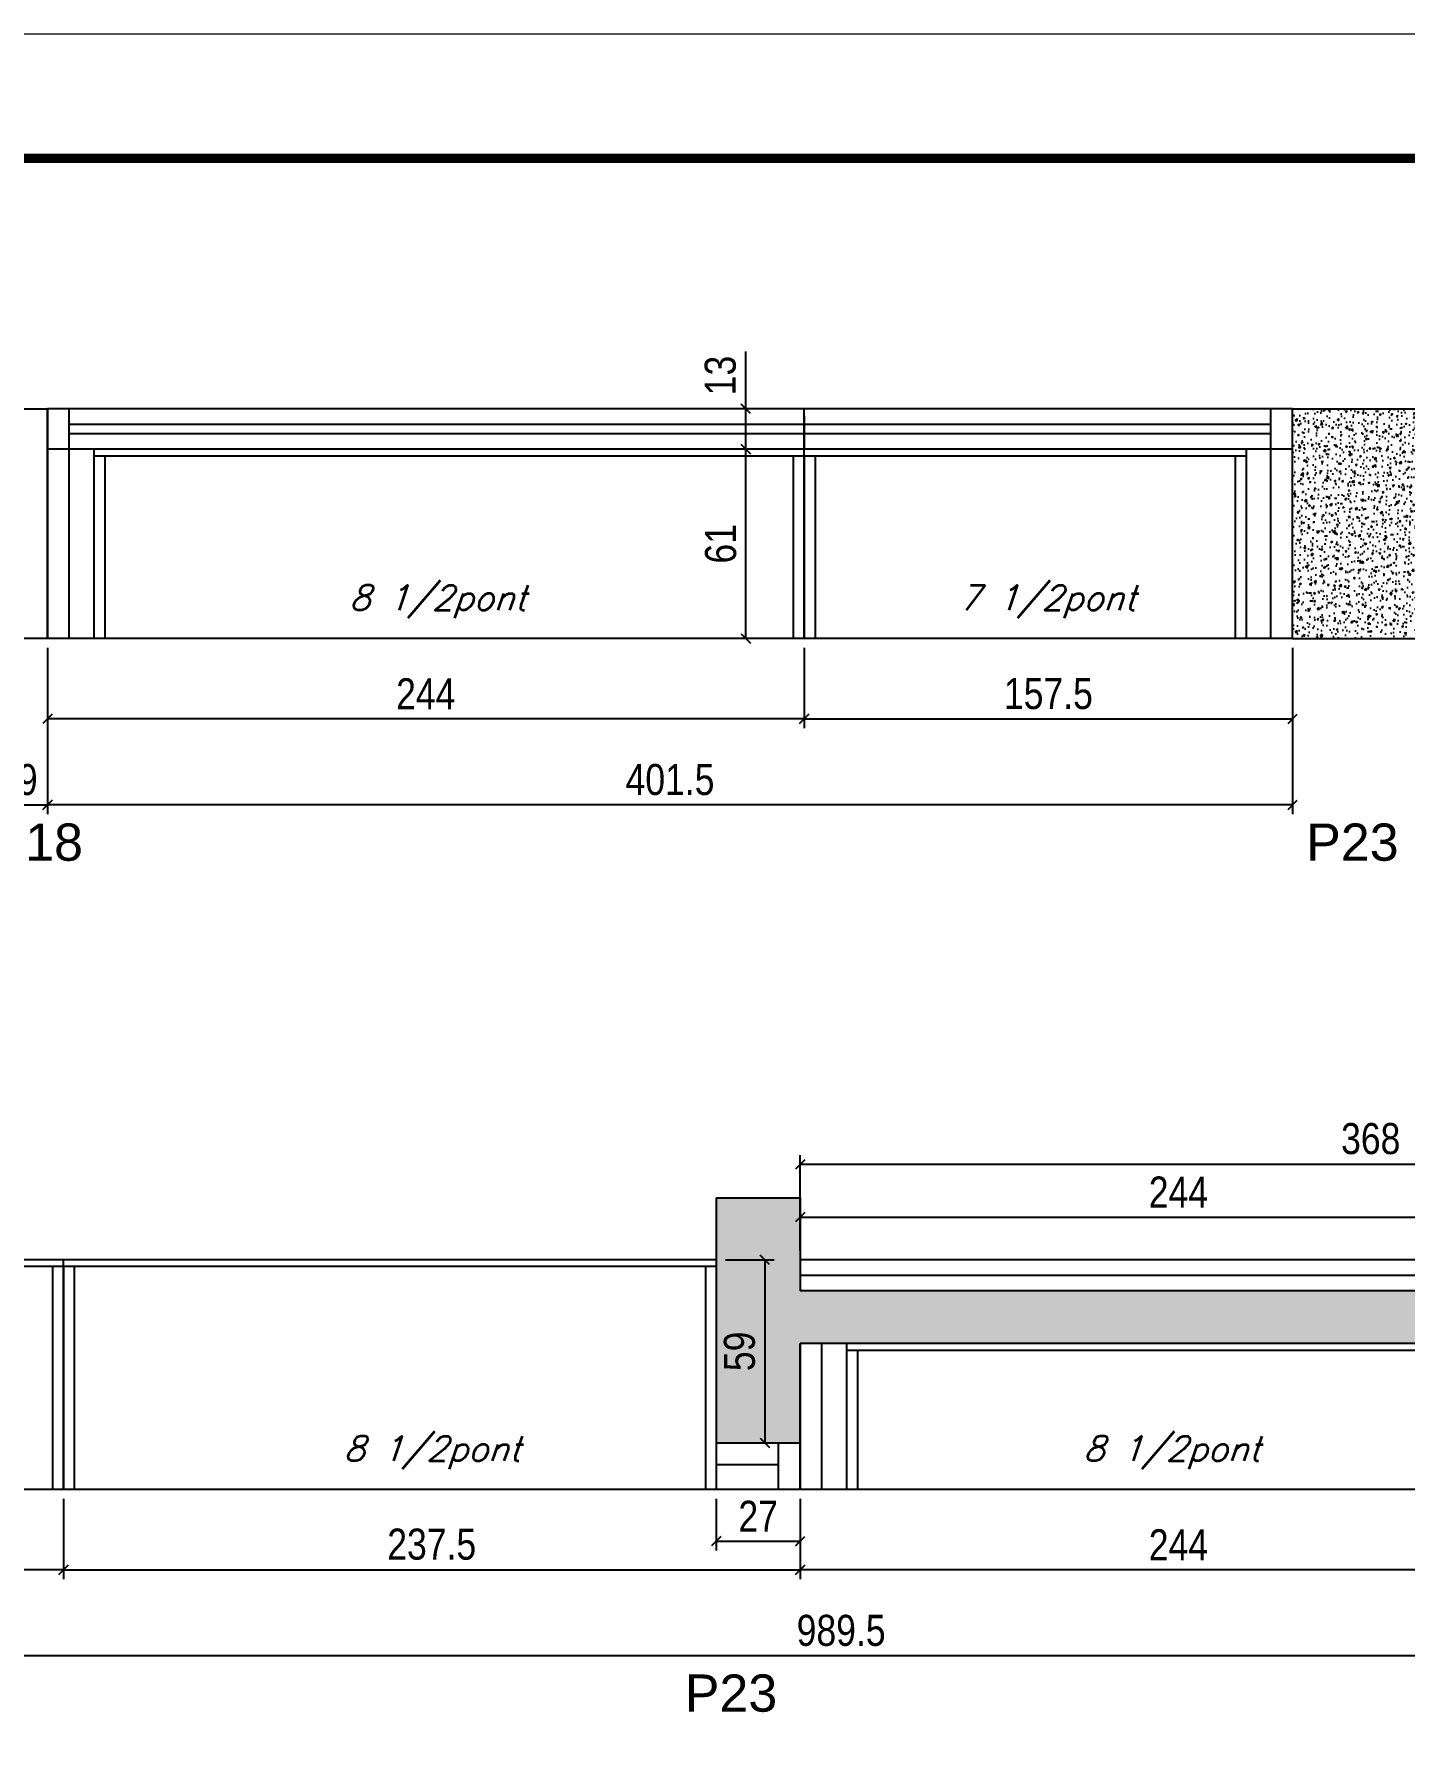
# Model space of a CAD drawing. Extents: x 3309 to 9590, y -2522 to 14608.
# Drawn here: x 5509 to 5951, y 10611 to 11162 of the extents above; entities that cross this region are included whole.
import ezdxf

# ---------------------------------------------------------------- set-up
doc = ezdxf.new("R2010")
doc.units = 0
doc.linetypes.add('DASHED', pattern=[0.75, 0.5, -0.25])
for name, color, linetype in [('5', 5, 'Continuous'), ('COTA', 241, 'Continuous'), ('Painéis', 200, 'Continuous'), ('SARR_2.2x7', 40, 'Continuous'), ('SARR_3.5x7', 81, 'Continuous'), ('SARR_EDITAR', 141, 'Continuous'), ('texto', 7, 'Continuous')]:
    doc.layers.add(name, color=color, linetype=linetype)
doc.layers.add('Folhas', color=255, linetype='Continuous', lineweight=9)
doc.layers.add('SARRAFO DE PRESSAO', color=251, linetype='DASHED', lineweight=9)
doc.styles.add('COTA TECNICA', font='techl___.ttf', dxfattribs={"height": 10})
doc.styles.add('Romans', font='romans.shx')
doc.styles.get("Standard").update_dxf_attribs({"font": 'arial.ttf'})
doc.dimstyles.new('PAINEL', dxfattribs={"dimtxt": 10, "dimasz": 3, "dimexe": 3, "dimexo": 3, "dimgap": 3, "dimtad": 1, "dimdec": 1, "dimzin": 12, "dimdsep": 46, "dimtxsty": 'COTA TECNICA', "dimblk1": 'OBLIQUE', "dimblk2": 'OBLIQUE', "dimsah": 1, "dimcen": 0.9, "dimclrd": 4, "dimclre": 4, "dimclrt": 240, "dimadec": 1, "dimazin": 3, "dimtfac": 1, "dimtdec": 1, "dimtmove": 0, "dimatfit": 3, "dimfxl": 1, "dimtolj": 1, "dimtzin": 12, "dimarcsym": 0})

# ---------------------------------------------------------------- blocks, each defined once
blk = doc.blocks.new('9999999999')
at = {"layer": 'Folhas'}
blk.add_lwpolyline([(98138.98, 34190.21), (99623.98, 34190.21), (99623.98, 35240.21), (98138.98, 35240.21)], close=True, dxfattribs=at)
at = {"layer": 'Folhas', "color": 30, "const_width": 3}
blk.add_lwpolyline([(98213.98, 34230.21), (99583.98, 34230.21), (99583.98, 35200.21), (98213.98, 35200.21)], close=True, dxfattribs=at)
blk = doc.blocks.new('_Oblique')
at = {"color": 0, "linetype": 'ByBlock', "lineweight": -2}
blk.add_line((-0.5, -0.5), (0.5, 0.5), dxfattribs=at)
blk = doc.blocks.new('*D247')
at = {"layer": 'COTA', "color": 4, "linetype": 'ByBlock', "lineweight": -2, "transparency": 16777216}
for p, q in [((5513.53, 10964.37), (5513.53, 10938.45)), ((5757.53, 10964.37), (5757.53, 10938.45)), ((5757.53, 10941.45), (5513.53, 10941.45))]:
    blk.add_line(p, q, dxfattribs=at)
at = {"layer": 'Defpoints', "color": 0, "linetype": 'ByBlock', "transparency": 16777216}
for p in [(5513.53, 10967.37), (5757.53, 10967.37), (5513.53, 10941.45)]:
    blk.add_point(p, dxfattribs=at)
at = {"layer": 'COTA', "color": 4, "linetype": 'ByBlock', "lineweight": -2, "transparency": 16777216, "xscale": 3, "yscale": 3, "zscale": 3, "rotation": 180}
blk.add_blockref('_Oblique', (5513.53, 10941.45), dxfattribs=at)
at = {"layer": 'COTA', "color": 4, "linetype": 'ByBlock', "lineweight": -2, "transparency": 16777216, "xscale": 3, "yscale": 3, "zscale": 3}
blk.add_blockref('_Oblique', (5757.53, 10941.45), dxfattribs=at)
at = {"layer": 'COTA', "color": 240, "linetype": 'ByBlock', "transparency": 16777216, "insert": (5635.53, 10949.53), "char_height": 10, "attachment_point": 5, "style": 'COTA TECNICA'}
blk.add_mtext('\\A1;244', dxfattribs=at)
blk = doc.blocks.new('*D249')
at = {"layer": 'COTA', "color": 4, "linetype": 'ByBlock', "lineweight": -2, "transparency": 16777216}
for p, q in [((5513.53, 10964.37), (5513.53, 10910.74)), ((5915.03, 10964.37), (5915.03, 10910.74)), ((5915.03, 10913.74), (5513.53, 10913.74))]:
    blk.add_line(p, q, dxfattribs=at)
at = {"layer": 'Defpoints', "color": 0, "linetype": 'ByBlock', "transparency": 16777216}
for p in [(5513.53, 10967.37), (5915.03, 10967.37), (5513.53, 10913.74)]:
    blk.add_point(p, dxfattribs=at)
at = {"layer": 'COTA', "color": 4, "linetype": 'ByBlock', "lineweight": -2, "transparency": 16777216, "xscale": 3, "yscale": 3, "zscale": 3, "rotation": 180}
blk.add_blockref('_Oblique', (5513.53, 10913.74), dxfattribs=at)
at = {"layer": 'COTA', "color": 4, "linetype": 'ByBlock', "lineweight": -2, "transparency": 16777216, "xscale": 3, "yscale": 3, "zscale": 3}
blk.add_blockref('_Oblique', (5915.03, 10913.74), dxfattribs=at)
at = {"layer": 'COTA', "color": 240, "linetype": 'ByBlock', "transparency": 16777216, "insert": (5714.28, 10921.85), "char_height": 10, "attachment_point": 5, "style": 'COTA TECNICA'}
blk.add_mtext('\\A1;401.5', dxfattribs=at)
blk = doc.blocks.new('*D248')
at = {"layer": 'COTA', "color": 4, "lineweight": -2, "transparency": 16777216}
for p, q in [((5757.53, 10964.37), (5757.53, 10938.45)), ((5915.03, 10964.37), (5915.03, 10938.45)), ((5757.53, 10941.45), (5915.03, 10941.45))]:
    blk.add_line(p, q, dxfattribs=at)
at = {"layer": 'Defpoints', "color": 0, "transparency": 16777216}
for p in [(5757.53, 10967.37, 0), (5915.03, 10967.37, 0), (5915.03, 10941.45)]:
    blk.add_point(p, dxfattribs=at)
at = {"layer": 'COTA', "color": 4, "lineweight": -2, "transparency": 16777216, "xscale": 3, "yscale": 3, "zscale": 3, "rotation": 180}
blk.add_blockref('_Oblique', (5757.53, 10941.45), dxfattribs=at)
at = {"layer": 'COTA', "color": 4, "lineweight": -2, "transparency": 16777216, "xscale": 3, "yscale": 3, "zscale": 3}
blk.add_blockref('_Oblique', (5915.03, 10941.45), dxfattribs=at)
at = {"layer": 'COTA', "color": 240, "transparency": 16777216, "insert": (5836.28, 10949.56), "char_height": 10, "attachment_point": 5, "style": 'COTA TECNICA'}
blk.add_mtext('\\A1;157.5', dxfattribs=at)
blk = doc.blocks.new('*D250')
at = {"layer": 'COTA', "color": 4, "lineweight": -2, "transparency": 16777216}
for p, q in [((5494.53, 10964.37), (5494.53, 10910.74)), ((5513.53, 10964.37), (5513.53, 10910.74)), ((5494.53, 10913.74), (5513.53, 10913.74))]:
    blk.add_line(p, q, dxfattribs=at)
at = {"layer": 'Defpoints', "color": 0, "transparency": 16777216}
for p in [(5494.53, 10967.37, 0), (5513.53, 10967.37, 0), (5513.53, 10913.74)]:
    blk.add_point(p, dxfattribs=at)
at = {"layer": 'COTA', "color": 4, "lineweight": -2, "transparency": 16777216, "xscale": 3, "yscale": 3, "zscale": 3, "rotation": 180}
blk.add_blockref('_Oblique', (5494.53, 10913.74), dxfattribs=at)
at = {"layer": 'COTA', "color": 4, "lineweight": -2, "transparency": 16777216, "xscale": 3, "yscale": 3, "zscale": 3}
blk.add_blockref('_Oblique', (5513.53, 10913.74), dxfattribs=at)
at = {"layer": 'COTA', "color": 240, "transparency": 16777216, "insert": (5504.03, 10921.83), "char_height": 10, "attachment_point": 5, "style": 'COTA TECNICA'}
blk.add_mtext('\\A1;19', dxfattribs=at)
blk = doc.blocks.new('*D257')
at = {"layer": 'COTA', "color": 4, "lineweight": -2, "transparency": 16777216}
for p, q in [((5754.53, 11028.37), (5735.75, 11028.37)), ((5738.75, 10967.37), (5738.75, 11028.37)), ((5754.53, 10967.37), (5735.75, 10967.37))]:
    blk.add_line(p, q, dxfattribs=at)
at = {"layer": 'Defpoints', "color": 0, "transparency": 16777216}
for p in [(5738.75, 11028.37), (5757.53, 11028.37, 0), (5757.53, 10967.37, 0)]:
    blk.add_point(p, dxfattribs=at)
at = {"layer": 'COTA', "color": 4, "lineweight": -2, "transparency": 16777216, "xscale": 3, "yscale": 3, "zscale": 3}
for p, rotation in [((5738.75, 11028.37), 90), ((5738.75, 10967.37), 270)]:
    blk.add_blockref('_Oblique', p, dxfattribs=dict(at, rotation=rotation))
at = {"layer": 'COTA', "color": 240, "transparency": 16777216, "insert": (5730.65, 10997.87), "char_height": 10, "attachment_point": 5, "rotation": 90, "style": 'COTA TECNICA'}
blk.add_mtext('\\A1;61', dxfattribs=at)
blk = doc.blocks.new('*D258')
at = {"layer": 'COTA', "color": 4, "lineweight": -2, "transparency": 16777216}
for p, q in [((5738.75, 11041.37), (5738.75, 11059.89)), ((5754.53, 11041.37), (5735.75, 11041.37)), ((5738.75, 11028.37), (5738.75, 11041.37)), ((5754.53, 11028.37), (5735.75, 11028.37))]:
    blk.add_line(p, q, dxfattribs=at)
at = {"layer": 'Defpoints', "color": 0, "transparency": 16777216}
for p in [(5738.75, 11041.37), (5757.53, 11041.37, 0), (5757.53, 11028.37, 0)]:
    blk.add_point(p, dxfattribs=at)
at = {"layer": 'COTA', "color": 4, "lineweight": -2, "transparency": 16777216, "xscale": 3, "yscale": 3, "zscale": 3}
for p, rotation in [((5738.75, 11041.37), 90), ((5738.75, 11028.37), 270)]:
    blk.add_blockref('_Oblique', p, dxfattribs=dict(at, rotation=rotation))
at = {"layer": 'COTA', "color": 240, "transparency": 16777216, "insert": (5730.53, 11052.13), "char_height": 10, "attachment_point": 5, "rotation": 90, "style": 'COTA TECNICA'}
blk.add_mtext('\\A1;13', dxfattribs=at)
blk = doc.blocks.new('*D259')
at = {"layer": 'COTA', "color": 4, "linetype": 'ByBlock', "lineweight": -2, "transparency": 16777216}
for p, q in [((5274.7, 10690.09), (5274.7, 10664.17)), ((5518.7, 10690.09), (5518.7, 10664.17)), ((5518.7, 10667.17), (5274.7, 10667.17))]:
    blk.add_line(p, q, dxfattribs=at)
at = {"layer": 'Defpoints', "color": 0, "linetype": 'ByBlock', "transparency": 16777216}
for p in [(5274.7, 10693.09), (5518.7, 10693.09), (5274.7, 10667.17)]:
    blk.add_point(p, dxfattribs=at)
at = {"layer": 'COTA', "color": 4, "linetype": 'ByBlock', "lineweight": -2, "transparency": 16777216, "xscale": 3, "yscale": 3, "zscale": 3, "rotation": 180}
blk.add_blockref('_Oblique', (5274.7, 10667.17), dxfattribs=at)
at = {"layer": 'COTA', "color": 4, "linetype": 'ByBlock', "lineweight": -2, "transparency": 16777216, "xscale": 3, "yscale": 3, "zscale": 3}
blk.add_blockref('_Oblique', (5518.7, 10667.17), dxfattribs=at)
at = {"layer": 'COTA', "color": 240, "linetype": 'ByBlock', "transparency": 16777216, "insert": (5396.7, 10675.24), "char_height": 10, "attachment_point": 5, "style": 'COTA TECNICA'}
blk.add_mtext('\\A1;244', dxfattribs=at)
blk = doc.blocks.new('*D260')
at = {"layer": 'COTA', "color": 4, "lineweight": -2, "transparency": 16777216}
for p, q in [((5518.7, 10690.09), (5518.7, 10664.17)), ((5756.2, 10690.09), (5756.2, 10664.17)), ((5518.7, 10667.17), (5756.2, 10667.17))]:
    blk.add_line(p, q, dxfattribs=at)
at = {"layer": 'Defpoints', "color": 0, "transparency": 16777216}
for p in [(5518.7, 10693.09, 0), (5756.2, 10693.09, 0), (5756.2, 10667.17)]:
    blk.add_point(p, dxfattribs=at)
at = {"layer": 'COTA', "color": 4, "lineweight": -2, "transparency": 16777216, "xscale": 3, "yscale": 3, "zscale": 3, "rotation": 180}
blk.add_blockref('_Oblique', (5518.7, 10667.17), dxfattribs=at)
at = {"layer": 'COTA', "color": 4, "lineweight": -2, "transparency": 16777216, "xscale": 3, "yscale": 3, "zscale": 3}
blk.add_blockref('_Oblique', (5756.2, 10667.17), dxfattribs=at)
at = {"layer": 'COTA', "color": 240, "transparency": 16777216, "insert": (5637.45, 10675.39), "char_height": 10, "attachment_point": 5, "style": 'COTA TECNICA'}
blk.add_mtext('\\A1;237.5', dxfattribs=at)
blk = doc.blocks.new('*D262')
at = {"layer": 'COTA', "color": 4, "linetype": 'ByBlock', "lineweight": -2, "transparency": 16777216}
for p, q in [((5756.2, 10690.09), (5756.2, 10664.17)), ((6000.2, 10690.09), (6000.2, 10664.17)), ((6000.2, 10667.17), (5756.2, 10667.17))]:
    blk.add_line(p, q, dxfattribs=at)
at = {"layer": 'Defpoints', "color": 0, "linetype": 'ByBlock', "transparency": 16777216}
for p in [(5756.2, 10693.09), (6000.2, 10693.09), (5756.2, 10667.17)]:
    blk.add_point(p, dxfattribs=at)
at = {"layer": 'COTA', "color": 4, "linetype": 'ByBlock', "lineweight": -2, "transparency": 16777216, "xscale": 3, "yscale": 3, "zscale": 3, "rotation": 180}
blk.add_blockref('_Oblique', (5756.2, 10667.17), dxfattribs=at)
at = {"layer": 'COTA', "color": 4, "linetype": 'ByBlock', "lineweight": -2, "transparency": 16777216, "xscale": 3, "yscale": 3, "zscale": 3}
blk.add_blockref('_Oblique', (6000.2, 10667.17), dxfattribs=at)
at = {"layer": 'COTA', "color": 240, "linetype": 'ByBlock', "transparency": 16777216, "insert": (5878.2, 10675.24), "char_height": 10, "attachment_point": 5, "style": 'COTA TECNICA'}
blk.add_mtext('\\A1;244', dxfattribs=at)
blk = doc.blocks.new('*D264')
at = {"layer": 'COTA', "color": 4, "linetype": 'ByBlock', "lineweight": -2, "transparency": 16777216}
for p, q in [((5274.7, 10690.09), (5274.7, 10636.46)), ((6264.2, 10690.09), (6264.2, 10636.46)), ((6264.2, 10639.46), (5274.7, 10639.46))]:
    blk.add_line(p, q, dxfattribs=at)
at = {"layer": 'Defpoints', "color": 0, "linetype": 'ByBlock', "transparency": 16777216}
for p in [(5274.7, 10693.09), (6264.2, 10693.09), (5274.7, 10639.46)]:
    blk.add_point(p, dxfattribs=at)
at = {"layer": 'COTA', "color": 4, "linetype": 'ByBlock', "lineweight": -2, "transparency": 16777216, "xscale": 3, "yscale": 3, "zscale": 3, "rotation": 180}
blk.add_blockref('_Oblique', (5274.7, 10639.46), dxfattribs=at)
at = {"layer": 'COTA', "color": 4, "linetype": 'ByBlock', "lineweight": -2, "transparency": 16777216, "xscale": 3, "yscale": 3, "zscale": 3}
blk.add_blockref('_Oblique', (6264.2, 10639.46), dxfattribs=at)
at = {"layer": 'COTA', "color": 240, "linetype": 'ByBlock', "transparency": 16777216, "insert": (5769.45, 10647.6), "char_height": 10, "attachment_point": 5, "style": 'COTA TECNICA'}
blk.add_mtext('\\A1;989.5', dxfattribs=at)
blk = doc.blocks.new('*D266')
at = {"layer": 'COTA', "color": 4, "lineweight": -2, "transparency": 16777216}
for p, q in [((5756.2, 10770.09), (5756.2, 10783.86)), ((5756.2, 10780.86), (6000.2, 10780.86)), ((6000.2, 10770.09), (6000.2, 10783.86))]:
    blk.add_line(p, q, dxfattribs=at)
at = {"layer": 'Defpoints', "color": 0, "transparency": 16777216}
for p in [(6000.2, 10780.86), (5756.2, 10767.09), (6000.2, 10767.09)]:
    blk.add_point(p, dxfattribs=at)
at = {"layer": 'COTA', "color": 4, "lineweight": -2, "transparency": 16777216, "xscale": 3, "yscale": 3, "zscale": 3, "rotation": 180}
blk.add_blockref('_Oblique', (5756.2, 10780.86), dxfattribs=at)
at = {"layer": 'COTA', "color": 4, "lineweight": -2, "transparency": 16777216, "xscale": 3, "yscale": 3, "zscale": 3}
blk.add_blockref('_Oblique', (6000.2, 10780.86), dxfattribs=at)
at = {"layer": 'COTA', "color": 240, "transparency": 16777216, "insert": (5878.2, 10788.94), "char_height": 10, "attachment_point": 5, "style": 'COTA TECNICA'}
blk.add_mtext('\\A1;244', dxfattribs=at)
blk = doc.blocks.new('*D268')
at = {"layer": 'COTA', "color": 4, "lineweight": -2, "transparency": 16777216}
for p, q in [((5756.2, 10770.09), (5756.2, 10800.86)), ((6124.2, 10797.86), (5756.2, 10797.86)), ((6124.2, 10770.09), (6124.2, 10800.86))]:
    blk.add_line(p, q, dxfattribs=at)
at = {"layer": 'Defpoints', "color": 0, "transparency": 16777216}
for p in [(5756.2, 10797.86), (5756.2, 10767.09), (6124.2, 10767.09)]:
    blk.add_point(p, dxfattribs=at)
at = {"layer": 'COTA', "color": 4, "lineweight": -2, "transparency": 16777216, "xscale": 3, "yscale": 3, "zscale": 3, "rotation": 180}
blk.add_blockref('_Oblique', (5756.2, 10797.86), dxfattribs=at)
at = {"layer": 'COTA', "color": 4, "lineweight": -2, "transparency": 16777216, "xscale": 3, "yscale": 3, "zscale": 3}
blk.add_blockref('_Oblique', (6124.2, 10797.86), dxfattribs=at)
at = {"layer": 'COTA', "color": 240, "transparency": 16777216, "insert": (5940.2, 10806.11), "char_height": 10, "attachment_point": 5, "style": 'COTA TECNICA'}
blk.add_mtext('\\A1;368', dxfattribs=at)
blk = doc.blocks.new('*D269')
at = {"layer": 'COTA', "color": 4, "lineweight": -2, "transparency": 16777216}
for p, q in [((5732.2, 10767.09), (5747.85, 10767.09)), ((5744.85, 10767.09), (5744.85, 10708.09)), ((5732.2, 10708.09), (5747.85, 10708.09))]:
    blk.add_line(p, q, dxfattribs=at)
at = {"layer": 'Defpoints', "color": 0, "transparency": 16777216}
for p in [(5729.2, 10767.09), (5729.2, 10708.09), (5744.85, 10708.09)]:
    blk.add_point(p, dxfattribs=at)
at = {"layer": 'COTA', "color": 4, "lineweight": -2, "transparency": 16777216, "xscale": 3, "yscale": 3, "zscale": 3}
for p, rotation in [((5744.85, 10767.09), 90), ((5744.85, 10708.09), 270)]:
    blk.add_blockref('_Oblique', p, dxfattribs=dict(at, rotation=rotation))
at = {"layer": 'COTA', "color": 240, "transparency": 16777216, "insert": (5736.71, 10737.59), "char_height": 10, "attachment_point": 5, "rotation": 90, "style": 'COTA TECNICA'}
blk.add_mtext('\\A1;59', dxfattribs=at)
blk = doc.blocks.new('*D270')
at = {"layer": 'COTA', "color": 4, "lineweight": -2, "transparency": 16777216}
for p, q in [((5729.2, 10690.09), (5729.2, 10673.37)), ((5756.2, 10690.09), (5756.2, 10673.37)), ((5729.2, 10676.37), (5756.2, 10676.37))]:
    blk.add_line(p, q, dxfattribs=at)
at = {"layer": 'Defpoints', "color": 0, "transparency": 16777216}
for p in [(5729.2, 10693.09), (5756.2, 10693.09), (5756.2, 10676.37)]:
    blk.add_point(p, dxfattribs=at)
at = {"layer": 'COTA', "color": 4, "lineweight": -2, "transparency": 16777216, "xscale": 3, "yscale": 3, "zscale": 3, "rotation": 180}
blk.add_blockref('_Oblique', (5729.2, 10676.37), dxfattribs=at)
at = {"layer": 'COTA', "color": 4, "lineweight": -2, "transparency": 16777216, "xscale": 3, "yscale": 3, "zscale": 3}
blk.add_blockref('_Oblique', (5756.2, 10676.37), dxfattribs=at)
at = {"layer": 'COTA', "color": 240, "transparency": 16777216, "insert": (5742.7, 10684.44), "char_height": 10, "attachment_point": 5, "style": 'COTA TECNICA'}
blk.add_mtext('\\A1;27', dxfattribs=at)

msp = doc.modelspace()

# ---------------------------------------------------------------- hatches: boundary and pattern name
at = {"layer": 'COTA'}
h = msp.add_hatch(dxfattribs=at)
h.set_pattern_fill('AR-CONC', color=256, scale=0.03)
h.set_pattern_definition([(50, (-11.316, 0), (5.46554, -0.4781726), [0.5715, -6.2865]), (355, (-11.316, 0), (-1.0573026, 5.7317054), [0.4572, -5.0292175]), (100.451445, (-10.8603, -0.04), (4.4082374, 5.2535326), [0.4857003, -5.3427073]), (46.1842, (-11.316, 1.524), (8.1323712, -1.26127), [0.85725, -9.42975]), (96.63556, (-10.638, 1.419), (7.122124, 7.4227837), [0.7285507, -8.014068]), (351.18415, (-11.316, 1.524), (7.122124, 7.422784), [0.685799, -7.543792]), (21, (-10.554, 1.143), (4.5484317, -3.067956), [0.5715, -6.2865]), (326, (-10.554, 1.143), (1.8540609, 5.525639), [0.4572, -5.0292]), (71.451445, (-10.175, 0.8873), (6.4024926, 2.457683), [0.4857003, -5.3426981]), (37.5, (-11.3158, 0), (0.0926581, 2.53665117), [0, -4.96824, 0, -5.1054, 0, -5.04825]), (7.5, (-11.3158, 0), (2.0045899, 3.00541724), [0, -2.91084, 0, -4.85394, 0, -1.92405]), (327.5, (-13.015, 0), (4.06771786, -0.17186232), [0, -1.905, 0, -5.9436, 0, -7.8867]), (317.5, (-13.777, 0), (4.4438754, 0.7627947), [0, -2.4765, 0, -3.94716, 0, -5.6007])])
h.paths.add_polyline_path([(5915.03, 10967.37), (5955.41, 10967.37), (5955.41, 11041.37), (5915.03, 11041.37), (5915.03, 11028.37)])
h = msp.add_hatch(dxfattribs=at)
h.set_pattern_fill('AR-CONC', color=256, scale=0.03)
h.set_pattern_definition([(50, (234.547, 0), (5.46554, -0.4781726), [0.5715, -6.2865]), (355, (234.547, 0), (-1.0573026, 5.7317054), [0.4572, -5.0292175]), (100.451445, (235.0024, -0.04), (4.4082374, 5.2535326), [0.4857003, -5.3427073]), (46.1842, (234.547, 1.524), (8.1323712, -1.26127), [0.85725, -9.42975]), (96.63556, (235.225, 1.419), (7.122124, 7.4227837), [0.7285507, -8.014068]), (351.18415, (234.547, 1.524), (7.122124, 7.422784), [0.685799, -7.543792]), (21, (235.309, 1.143), (4.5484317, -3.067956), [0.5715, -6.2865]), (326, (235.309, 1.143), (1.8540609, 5.525639), [0.4572, -5.0292]), (71.451445, (235.688, 0.8873), (6.4024926, 2.457683), [0.4857003, -5.3426981]), (37.5, (234.547, 0), (0.0926581, 2.53665117), [0, -4.96824, 0, -5.1054, 0, -5.04825]), (7.5, (234.547, 0), (2.0045899, 3.00541724), [0, -2.91084, 0, -4.85394, 0, -1.92405]), (327.5, (232.8477, 0), (4.06771786, -0.17186232), [0, -1.905, 0, -5.9436, 0, -7.8867]), (317.5, (232.0857, 0), (4.4438754, 0.7627947), [0, -2.4765, 0, -3.94716, 0, -5.6007])])
h.paths.add_polyline_path([(6264.2, 10757.09), (6124.2, 10757.09), (5756.2, 10757.09), (5756.2, 10787.09), (5729.2, 10787.09), (5729.2, 10708.09), (5756.2, 10708.09), (5756.2, 10740.09), (6264.2, 10740.09)])

# ---------------------------------------------------------------- linework, layer by layer
for p, q in [((5513.53, 11041.37, 0), (5513.53, 11041.37, 0)), ((5915.03, 11041.37, 0), (5915.03, 11041.37, 0)), ((5915.03, 11041.37, 0), (5955.41, 11041.37, 0)), ((5513.53, 11028.37, 0), (5513.53, 11028.37, 0)), ((5915.03, 11028.37, 0), (5915.03, 11028.37, 0)), ((5915.03, 10967.37, 0), (5955.41, 10967.37, 0)), ((5729.2, 10787.09), (5729.2, 10767.09)), ((5729.2, 10787.09), (5756.2, 10787.09))]:
    msp.add_line(p, q, dxfattribs=at)
at = {"layer": 'Painéis', "linetype": 'ByBlock'}
for p, q in [((5494.53, 11041.37, 0), (5513.53, 11041.37, 0)), ((5915.03, 11041.37, 0), (5513.53, 11041.37, 0)), ((5513.53, 11028.37, 0), (5513.53, 11041.37, 0)), ((5513.53, 11041.37, 0), (5513.53, 10967.37, 0)), ((5757.53, 11028.37, 0), (5757.53, 11041.37, 0)), ((5915.03, 11028.37, 0), (5915.03, 11041.37, 0)), ((5915.03, 11028.37, 0), (5513.53, 11028.37, 0)), ((5513.53, 10967.37, 0), (5513.53, 11028.37, 0)), ((5915.03, 11028.37, 0), (5513.53, 11028.37, 0)), ((5757.53, 10967.37, 0), (5757.53, 11028.37, 0)), ((5915.03, 10967.37, 0), (5915.03, 11028.37, 0)), ((5513.53, 10967.37, 0), (5494.53, 10967.37, 0)), ((5915.03, 10967.37, 0), (5513.53, 10967.37, 0)), ((5756.2, 10787.09), (5756.2, 10757.09)), ((5729.2, 10767.09), (5274.7, 10767.09)), ((5518.7, 10693.09), (5518.7, 10767.09)), ((5729.2, 10767.09), (5729.2, 10708.09)), ((6124.2, 10767.09), (5756.2, 10767.09)), ((6124.2, 10757.09), (5756.2, 10757.09)), ((6264.2, 10740.09), (5756.2, 10740.09)), ((5756.2, 10693.09), (5756.2, 10740.09)), ((6264.2, 10740.09), (5756.2, 10740.09)), ((5756.2, 10740.09), (5756.2, 10693.09)), ((5756.2, 10740.09), (5756.2, 10693.09)), ((5756.2, 10693.09), (5274.7, 10693.09)), ((6264.2, 10693.09), (5756.2, 10693.09))]:
    msp.add_line(p, q, dxfattribs=at)
at = {"layer": 'Painéis'}
msp.add_line((5729.2, 10708.09), (5756.2, 10708.09), dxfattribs=at)
at = {"layer": 'SARR_2.2x7', "linetype": 'Continuous'}
for p, q in [((5520.53, 11028.37, 0), (5520.53, 11041.37, 0)), ((5757.53, 11039.17, 0), (5757.53, 11039.17, 0)), ((5908.03, 11028.37, 0), (5908.03, 11041.37, 0)), ((5757.53, 11036.37, 0), (5520.53, 11036.37, 0)), ((5757.53, 11033.37, 0), (5520.53, 11033.37, 0)), ((5908.03, 11036.37, 0), (5757.53, 11036.37, 0)), ((5908.03, 11033.37, 0), (5757.53, 11033.37, 0)), ((5520.53, 10967.37, 0), (5520.53, 11028.37, 0)), ((5908.03, 10967.37, 0), (5908.03, 11028.37, 0)), ((5757.53, 11026.17, 0), (5528.53, 11026.17, 0)), ((5900.03, 11026.17, 0), (5757.53, 11026.17, 0)), ((5757.53, 11026.17, 0), (5757.53, 11026.17, 0)), ((5518.7, 10764.89), (5289.7, 10764.89)), ((5729.2, 10764.89), (5518.7, 10764.89)), ((5518.7, 10764.89), (5518.7, 10764.89)), ((5763.2, 10693.09), (5763.2, 10740.09)), ((6000.2, 10737.89), (5771.2, 10737.89)), ((5749.2, 10708.09), (5749.2, 10693.09)), ((5729.2, 10701.09), (5749.2, 10701.09))]:
    msp.add_line(p, q, dxfattribs=at)
at = {"layer": 'SARR_3.5x7'}
for p, q in [((5757.53, 11039.17, 0), (5757.53, 11028.37, 0)), ((5528.53, 11028.37, 0), (5528.53, 10967.37, 0)), ((5900.03, 11028.37, 0), (5900.03, 10967.37, 0)), ((5532.03, 11026.17, 0), (5532.03, 10967.37, 0)), ((5754.03, 11026.17, 0), (5754.03, 10967.37, 0)), ((5757.53, 11026.17, 0), (5757.53, 10967.37, 0)), ((5761.03, 11026.17, 0), (5761.03, 10967.37, 0)), ((5896.53, 11026.17, 0), (5896.53, 10967.37, 0)), ((5515.2, 10764.89), (5515.2, 10693.09)), ((5518.7, 10764.89), (5518.7, 10693.09)), ((5522.2, 10764.89), (5522.2, 10693.09)), ((5725.7, 10764.89), (5725.7, 10693.09)), ((5729.2, 10767.09), (5729.2, 10693.09)), ((5771.2, 10740.09), (5771.2, 10693.09)), ((5774.7, 10737.89), (5774.7, 10693.09)), ((5729.2, 10708.09), (5729.2, 10693.09))]:
    msp.add_line(p, q, dxfattribs=at)
at = {"layer": 'SARR_EDITAR', "linetype": 'ByBlock'}
msp.add_line((6000.2, 10762.09), (5756.2, 10762.09), dxfattribs=at)

# ---------------------------------------------------------------- block references
at = {"layer": 'SARRAFO DE PRESSAO', "color": 6, "linetype": 'ByBlock'}
msp.add_blockref('9999999999', (-93231.11, -24078.07), dxfattribs=at)

# ---------------------------------------------------------------- texts
at = {"layer": '5', "linetype": 'Continuous'}
for s, p in [('V518', (5485.87, 10895.73, 0)), ('P23', (5919.37, 10895.73, 0)), ('P23', (5719.03, 10621.45))]:
    msp.add_text(s, height=12, rotation=360, dxfattribs=at).set_placement(p)
at = {"layer": 'texto', "color": 2, "char_height": 8, "attachment_point": 5, "style": 'Romans'}
for s, insert in [('{\\Q19;\\C256;8 1/2pont}', (5639.42, 10979.21, 0)), ('{\\Q19;\\C256;7 1/2pont}', (5835.98, 10979.21, 0)), ('{\\Q19;\\C256;8 1/2pont}', (5637.61, 10704.93)), ('{\\Q19;\\C256;8 1/2pont}', (5876.09, 10704.93))]:
    msp.add_mtext(s, dxfattribs=dict(at, insert=insert))

# ---------------------------------------------------------------- dimensions: what is measured, and where the dimension line sits
at = {"layer": 'COTA'}
for base, p1, p2, picture, middle in [((5738.75, 11041.37), (5757.53, 11028.37, 0), (5757.53, 11041.37, 0), '*D258', (5730.53, 11052.13)), ((5738.75, 11028.37), (5757.53, 10967.37, 0), (5757.53, 11028.37, 0), '*D257', (5730.65, 10997.87)), ((5744.85, 10708.09), (5729.2, 10767.09), (5729.2, 10708.09), '*D269', (5736.71, 10737.59))]:
    dim = msp.add_linear_dim(base=base, p1=p1, p2=p2, angle=90, dimstyle='PAINEL', dxfattribs=at)
    dim.commit()
    dim.dimension.update_dxf_attribs({"geometry": picture, "text_midpoint": middle})
for base, p1, p2, picture, middle in [((5513.53, 10913.74), (5494.53, 10967.37, 0), (5513.53, 10967.37, 0), '*D250', (5504.03, 10921.83)), ((5915.03, 10941.45, 0), (5757.53, 10967.37, 0), (5915.03, 10967.37, 0), '*D248', (5836.28, 10949.56, 0)), ((5756.2, 10797.86), (6124.2, 10767.09), (5756.2, 10767.09), '*D268', (5940.2, 10806.11)), ((6000.2, 10780.86), (5756.2, 10767.09), (6000.2, 10767.09), '*D266', (5878.2, 10788.94)), ((5756.2, 10667.17, 0), (5518.7, 10693.09), (5756.2, 10693.09), '*D260', (5637.45, 10675.39, 0)), ((5756.2, 10676.37), (5729.2, 10693.09), (5756.2, 10693.09), '*D270', (5742.7, 10684.44))]:
    dim = msp.add_linear_dim(base=base, p1=p1, p2=p2, dimstyle='PAINEL', dxfattribs=at)
    dim.commit()
    dim.dimension.update_dxf_attribs({"geometry": picture, "text_midpoint": middle})
at = {"layer": 'COTA', "linetype": 'ByBlock'}
for base, p1, p2, picture, middle in [((5513.53, 10941.45, 0), (5757.53, 10967.37, 0), (5513.53, 10967.37, 0), '*D247', (5635.53, 10949.53, 0)), ((5274.7, 10667.17), (5518.7, 10693.09), (5274.7, 10693.09), '*D259', (5396.7, 10675.24)), ((5756.2, 10667.17), (6000.2, 10693.09), (5756.2, 10693.09), '*D262', (5878.2, 10675.24))]:
    dim = msp.add_linear_dim(base=base, p1=p1, p2=p2, angle=180, dimstyle='PAINEL', override={"dimtmove": 1}, dxfattribs=at)
    dim.commit()
    dim.dimension.update_dxf_attribs({"geometry": picture, "text_midpoint": middle})
for base, p1, p2, picture, middle in [((5513.53, 10913.74, 0), (5915.03, 10967.37, 0), (5513.53, 10967.37, 0), '*D249', (5714.28, 10921.85, 0)), ((5274.7, 10639.46), (6264.2, 10693.09), (5274.7, 10693.09), '*D264', (5769.45, 10647.6))]:
    dim = msp.add_linear_dim(base=base, p1=p1, p2=p2, angle=180, dimstyle='PAINEL', dxfattribs=at)
    dim.commit()
    dim.dimension.update_dxf_attribs({"geometry": picture, "text_midpoint": middle})

doc.saveas('drawing.dxf')
